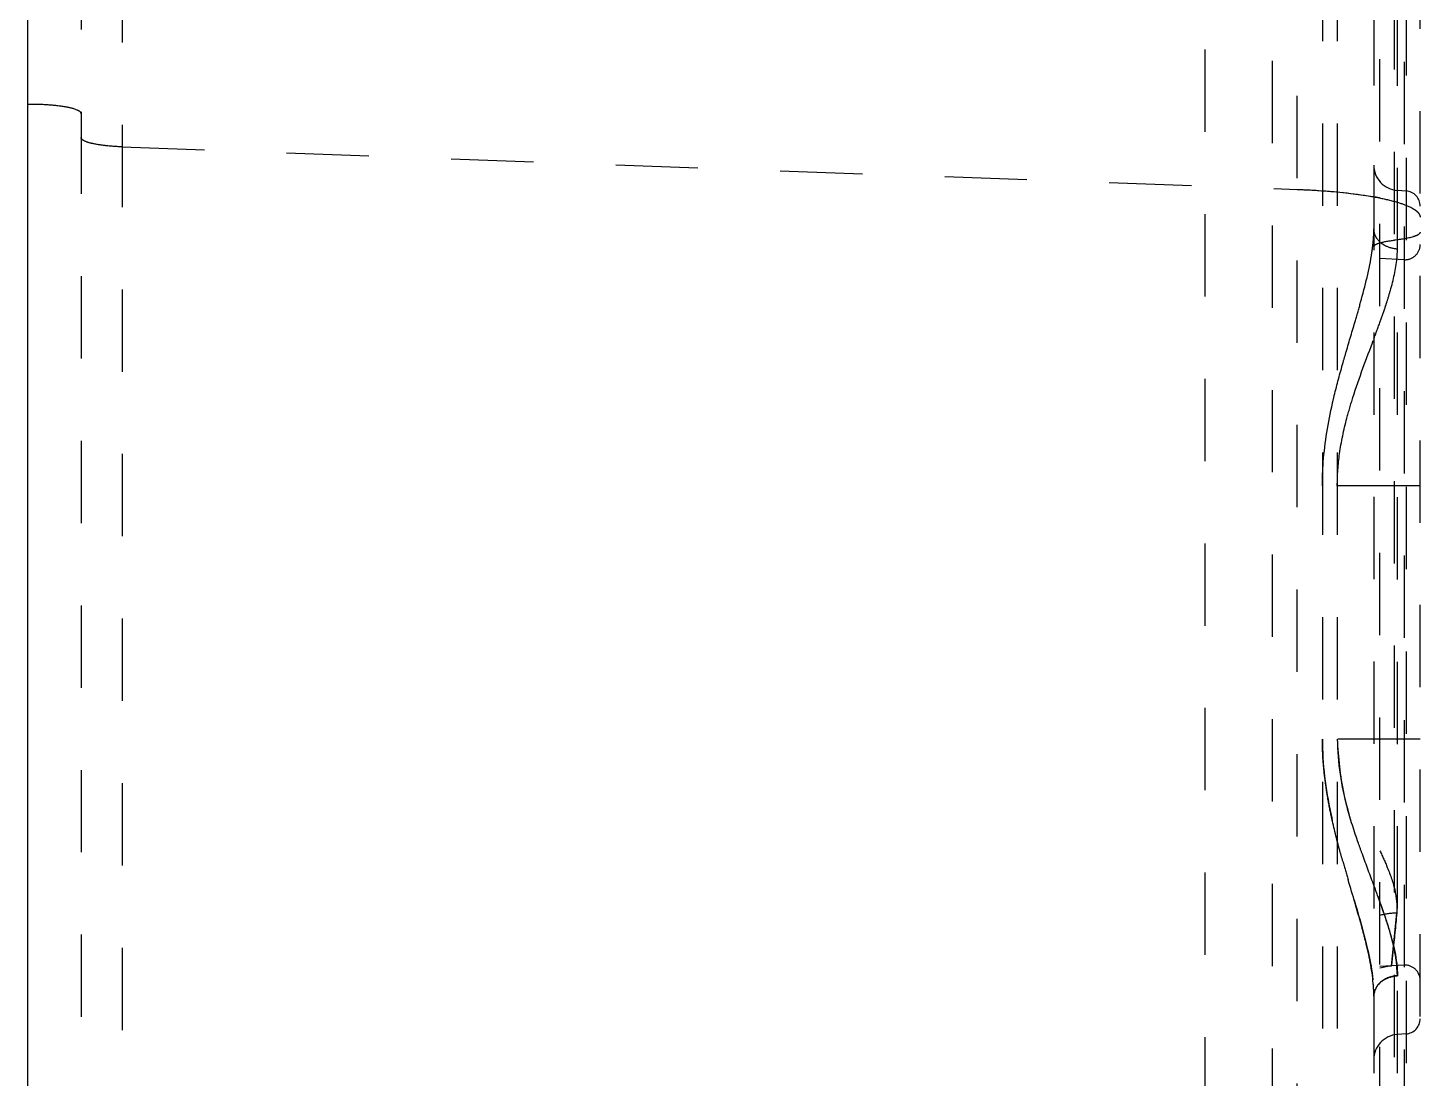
# Model space of a CAD drawing. Header units: millimetres. Extents: x 309 to 11345, y -1340 to 1318.
# Drawn here: x 1437.3 to 1464.93, y -363.14 to -342.29 of the extents above; entities that cross this region are included whole.
import ezdxf

# ---------------------------------------------------------------- set-up
doc = ezdxf.new("R2010")
doc.units = ezdxf.units.MM
doc.header["$LTSCALE"] = 16.335
doc.linetypes.add('HIDDEN', pattern=[0.2, 0.1, -0.1])
doc.layers.get('0').update_dxf_attribs({"linetype": 'CONTINUOUS'})
doc.layers.add('DEFAULT_2', color=8, linetype='HIDDEN')

msp = doc.modelspace()

# ---------------------------------------------------------------- linework, layer by layer
at = {"color": 7, "linetype": 'Continuous'}
msp.add_line((1437.303, -708.458), (1437.303, -218.458), dxfattribs=at)
at = {"layer": 'DEFAULT_2', "color": 8, "linetype": 'HIDDEN'}
for p, q in [((1438.361, -304.753), (1438.361, -383.534)), ((1439.174, -308.281), (1439.174, -383.653)), ((1462.493, -600.102), (1462.493, -312.814)), ((1464.934, -597.141), (1464.934, -315.775)), ((1464.424, -594.681), (1464.424, -318.235)), ((1464.015, -318.935), (1464.015, -593.981)), ((1462.006, -586.34), (1462.006, -324.903)), ((1464.654, -325.271), (1464.654, -587.645)), ((1460.667, -586.117), (1460.667, -326.799)), ((1464.134, -586.306), (1464.134, -326.634)), ((1464.617, -326.634), (1464.617, -586.282)), ((1462.993, -331.122), (1462.993, -441.878)), ((1463.29, -331.122), (1463.29, -441.878)), ((1464.483, -418.582), (1464.483, -335.968)), ((1439.174, -344.656), (1462.493, -345.5)), ((1464.654, -345.532), (1464.483, -345.52)), ((1464.617, -346.895), (1464.134, -346.87)), ((1464.934, -351.383), (1462.993, -351.383)), ((1464.934, -356.411), (1462.993, -356.411)), ((1464.366, -360.912), (1464.471, -359.866)), ((1464.366, -360.912), (1464.471, -359.866)), ((1464.393, -360.64), (1464.366, -360.907)), ((1464.393, -360.64), (1464.366, -360.907)), ((1464.617, -360.899), (1464.134, -360.924)), ((1464.654, -362.262), (1464.483, -362.274))]:
    msp.add_line(p, q, dxfattribs=at)
msp.add_lwpolyline([(1464.134, -360.952), (1464.325, -360.915), (1464.366, -360.912)], dxfattribs=at)
for centre, radius, start, end in [((1437.358, -348.931), 5.119, 86.1394, 90.6262), ((1464.518, -345.018), 0.503, 180, 266), ((1463.014, -351.228), 5.669, 78.4421, 79.5635), ((1464.633, -345.833), 0.302, 0, 86), ((1459.908, -346.149), 4.113, 351.6024, 353.2482), ((1464.633, -346.594), 0.302, 267, 0), ((1436.328, -338.128), 29.555, 339.508, 340.2339), ((1499.072, -348.663), 37.096, 195.9183, 196.5017), ((1797.084, -393.77), 334.337, 174.17986, 174.31315), ((1793.985, -393.462), 331.222, 174.17855, 174.31315), ((1461.543, -361.242), 2.943, 2.5908, 6.3894), ((1461.58, -361.24), 2.906, 2.5762, 5.8971), ((1461.619, -361.235), 2.867, 2.5281, 5.881), ((1464.633, -361.2), 0.302, 0, 93), ((1464.633, -361.961), 0.302, 274, 0), ((1464.518, -362.776), 0.503, 94, 180)]:
    msp.add_arc(centre, radius, start, end, dxfattribs=at)
for points, knots in [([(1438.361, -343.999), (1438.361, -343.962), (1438.226, -343.896), (1438.02, -343.855), (1437.682, -343.816), (1437.436, -343.811), (1437.303, -343.812)], [0, 0, 0, 0, 0.100365, 0.318952, 0.634691, 1, 1, 1, 1]), ([(1439.174, -344.656), (1439.067, -344.652), (1438.873, -344.64), (1438.613, -344.599), (1438.454, -344.56), (1438.361, -344.501), (1438.361, -344.472)], [0, 0, 0, 0, 0.377857, 0.688707, 0.898578, 1, 1, 1, 1]), ([(1462.493, -345.5), (1462.816, -345.511), (1463.405, -345.552), (1464.084, -345.648), (1464.523, -345.763), (1464.757, -345.85), (1464.934, -345.964), (1464.934, -346.051)], [0, 0, 0, 0, 0.378095, 0.688334, 0.807314, 0.898656, 1, 1, 1, 1]), ([(1462.493, -345.5), (1462.636, -345.505), (1463.154, -345.531), (1463.672, -345.584), (1464.041, -345.652)], [0, 0, 0, 0, 0.274952, 1, 1, 1, 1]), ([(1464.15, -345.673), (1464.269, -345.698), (1464.475, -345.747), (1464.676, -345.819), (1464.757, -345.861)], [0, 0, 0, 0, 0.571645, 1, 1, 1, 1]), ([(1464.867, -345.933), (1464.878, -345.942), (1464.91, -345.974), (1464.934, -346.019), (1464.934, -346.051)], [0, 0, 0, 0, 0.300499, 1, 1, 1, 1]), ([(1463.993, -346.633), (1463.997, -346.603), (1464.009, -346.486), (1464.015, -346.37), (1464.015, -346.283)], [0, 0, 0, 0, 0.258899, 1, 1, 1, 1]), ([(1464.081, -346.481), (1464.07, -346.465), (1464.035, -346.405), (1464.015, -346.334), (1464.015, -346.283)], [0, 0, 0, 0, 0.268015, 1, 1, 1, 1]), ([(1464.252, -346.624), (1464.234, -346.615), (1464.169, -346.579), (1464.112, -346.526), (1464.081, -346.481)], [0, 0, 0, 0, 0.261409, 1, 1, 1, 1]), ([(1464.934, -346.346), (1464.934, -346.366), (1464.885, -346.412), (1464.716, -346.469), (1464.55, -346.495), (1464.424, -346.509)], [0, 0, 0, 0, 0.108777, 0.311339, 1, 1, 1, 1]), ([(1463.65, -348.101), (1463.685, -347.981), (1463.813, -347.536), (1463.928, -347.085), (1463.978, -346.75)], [0, 0, 0, 0, 0.269349, 1, 1, 1, 1]), ([(1464.015, -346.639), (1464.015, -346.623), (1464.055, -346.586), (1464.19, -346.54), (1464.323, -346.519), (1464.424, -346.509)], [0, 0, 0, 0, 0.108808, 0.311382, 1, 1, 1, 1]), ([(1464.274, -347.735), (1464.298, -347.659), (1464.385, -347.376), (1464.453, -347.086), (1464.474, -346.871)], [0, 0, 0, 0, 0.269703, 1, 1, 1, 1]), ([(1464.142, -348.123), (1464.176, -348.026), (1464.221, -347.897), (1464.264, -347.767), (1464.274, -347.735)], [0, 0, 0, 0, 0.755679, 1, 1, 1, 1]), ([(1463.405, -348.936), (1463.425, -348.865), (1463.506, -348.586), (1463.589, -348.308), (1463.65, -348.101)], [0, 0, 0, 0, 0.255544, 1, 1, 1, 1]), ([(1463.48, -350.043), (1463.516, -349.905), (1463.673, -349.375), (1463.87, -348.858), (1464.013, -348.475)], [0, 0, 0, 0, 0.259401, 1, 1, 1, 1]), ([(1463.179, -349.818), (1463.195, -349.743), (1463.263, -349.447), (1463.343, -349.154), (1463.405, -348.936)], [0, 0, 0, 0, 0.254402, 1, 1, 1, 1]), ([(1462.993, -351.383), (1462.993, -351.25), (1463.012, -350.724), (1463.095, -350.202), (1463.179, -349.818)], [0, 0, 0, 0, 0.253077, 1, 1, 1, 1]), ([(1462.993, -356.411), (1462.993, -356.906), (1463.12, -357.871), (1463.502, -359.206), (1463.863, -360.391), (1464.015, -361.16), (1464.015, -361.511)], [0, 0, 0, 0, 0.285147, 0.554452, 0.798222, 1, 1, 1, 1]), ([(1462.993, -356.411), (1462.993, -356.906), (1463.12, -357.87), (1463.502, -359.205), (1463.863, -360.391), (1464.015, -361.159), (1464.015, -361.51)], [0, 0, 0, 0, 0.285115, 0.554416, 0.798195, 1, 1, 1, 1]), ([(1462.993, -356.411), (1462.993, -356.906), (1463.12, -357.87), (1463.502, -359.205), (1463.863, -360.391), (1464.015, -361.159), (1464.015, -361.51)], [0, 0, 0, 0, 0.285126, 0.554418, 0.798191, 1, 1, 1, 1]), ([(1463.174, -357.954), (1463.147, -357.829), (1463.047, -357.32), (1462.993, -356.801), (1462.994, -356.411)], [0, 0, 0, 0, 0.246314, 1, 1, 1, 1]), ([(1463.174, -357.954), (1463.147, -357.829), (1463.047, -357.32), (1462.993, -356.801), (1462.994, -356.411)], [0, 0, 0, 0, 0.246315, 1, 1, 1, 1]), ([(1463.174, -357.954), (1463.147, -357.829), (1463.047, -357.32), (1462.993, -356.801), (1462.994, -356.411)], [0, 0, 0, 0, 0.246314, 1, 1, 1, 1]), ([(1463.174, -357.954), (1463.147, -357.829), (1463.048, -357.32), (1462.994, -356.801), (1462.994, -356.411)], [0, 0, 0, 0, 0.24629, 1, 1, 1, 1]), ([(1463.174, -357.954), (1463.147, -357.829), (1463.048, -357.321), (1462.994, -356.801), (1462.994, -356.411)], [0, 0, 0, 0, 0.246289, 1, 1, 1, 1]), ([(1463.29, -356.411), (1463.29, -356.875), (1463.444, -357.779), (1463.891, -359.001), (1464.302, -360.078), (1464.483, -360.787), (1464.483, -361.109)], [0, 0, 0, 0, 0.286105, 0.557552, 0.801085, 1, 1, 1, 1]), ([(1463.417, -357.496), (1463.435, -357.58), (1463.513, -357.909), (1463.619, -358.231), (1463.702, -358.47)], [0, 0, 0, 0, 0.254126, 1, 1, 1, 1]), ([(1463.399, -358.837), (1463.378, -358.765), (1463.297, -358.473), (1463.222, -358.178), (1463.174, -357.954)], [0, 0, 0, 0, 0.245622, 1, 1, 1, 1]), ([(1463.399, -358.837), (1463.378, -358.765), (1463.297, -358.473), (1463.222, -358.178), (1463.174, -357.954)], [0, 0, 0, 0, 0.245623, 1, 1, 1, 1]), ([(1463.399, -358.837), (1463.378, -358.765), (1463.297, -358.473), (1463.223, -358.178), (1463.174, -357.954)], [0, 0, 0, 0, 0.245601, 1, 1, 1, 1]), ([(1463.702, -358.47), (1463.728, -358.543), (1463.83, -358.83), (1463.936, -359.114), (1464.015, -359.326)], [0, 0, 0, 0, 0.256535, 1, 1, 1, 1]), ([(1464.134, -358.632), (1464.189, -358.738), (1464.304, -359), (1464.452, -359.407), (1464.477, -359.721), (1464.47, -359.866)], [0, 0, 0, 0, 0.278887, 0.663869, 1, 1, 1, 1]), ([(1463.853, -360.432), (1463.829, -360.334), (1463.72, -359.921), (1463.597, -359.513), (1463.504, -359.201)], [0, 0, 0, 0, 0.236826, 1, 1, 1, 1]), ([(1464.149, -359.689), (1464.168, -359.743), (1464.241, -359.949), (1464.309, -360.157), (1464.351, -360.313)], [0, 0, 0, 0, 0.259964, 1, 1, 1, 1]), ([(1464.149, -359.689), (1464.168, -359.742), (1464.241, -359.949), (1464.309, -360.157), (1464.351, -360.313)], [0, 0, 0, 0, 0.259957, 1, 1, 1, 1]), ([(1464.35, -360.311), (1464.365, -360.366), (1464.417, -360.574), (1464.455, -360.785), (1464.471, -360.941)], [0, 0, 0, 0, 0.265588, 1, 1, 1, 1]), ([(1464.351, -360.312), (1464.365, -360.367), (1464.417, -360.574), (1464.455, -360.785), (1464.471, -360.941)], [0, 0, 0, 0, 0.26557, 1, 1, 1, 1]), ([(1464.351, -360.313), (1464.366, -360.368), (1464.418, -360.575), (1464.455, -360.785), (1464.471, -360.941)], [0, 0, 0, 0, 0.265557, 1, 1, 1, 1]), ([(1464.351, -360.313), (1464.366, -360.368), (1464.418, -360.574), (1464.455, -360.785), (1464.471, -360.941)], [0, 0, 0, 0, 0.265563, 1, 1, 1, 1]), ([(1464.015, -361.511), (1464.015, -361.428), (1463.996, -361.063), (1463.92, -360.704), (1463.853, -360.43)], [0, 0, 0, 0, 0.227041, 1, 1, 1, 1]), ([(1464.015, -361.51), (1464.015, -361.428), (1463.996, -361.063), (1463.92, -360.705), (1463.853, -360.432)], [0, 0, 0, 0, 0.227097, 1, 1, 1, 1]), ([(1464.483, -361.109), (1464.365, -361.116), (1464.137, -361.188), (1464.015, -361.409), (1464.015, -361.511)], [0, 0, 0, 0, 0.5377, 1, 1, 1, 1]), ([(1464.015, -361.511), (1464.015, -361.49), (1464.026, -361.398), (1464.074, -361.313), (1464.123, -361.262)], [0, 0, 0, 0, 0.230662, 1, 1, 1, 1]), ([(1464.078, -361.317), (1464.068, -361.333), (1464.034, -361.392), (1464.015, -361.46), (1464.015, -361.51)], [0, 0, 0, 0, 0.267689, 1, 1, 1, 1]), ([(1464.078, -361.317), (1464.068, -361.332), (1464.034, -361.391), (1464.015, -361.46), (1464.015, -361.51)], [0, 0, 0, 0, 0.267694, 1, 1, 1, 1]), ([(1464.247, -361.172), (1464.23, -361.181), (1464.165, -361.218), (1464.109, -361.271), (1464.078, -361.317)], [0, 0, 0, 0, 0.261641, 1, 1, 1, 1])]:
    msp.add_open_spline(points, degree=3, knots=knots, dxfattribs=at)
for points in [[(1464.757, -345.861), (1464.782, -345.874), (1464.807, -345.888), (1464.83, -345.905)], [(1464.83, -345.905), (1464.843, -345.913), (1464.855, -345.923), (1464.867, -345.933)], [(1464.483, -346.685), (1464.403, -346.68), (1464.323, -346.659), (1464.252, -346.624)], [(1464.474, -346.871), (1464.48, -346.809), (1464.483, -346.747), (1464.483, -346.685)], [(1463.335, -350.748), (1463.368, -350.51), (1463.418, -350.275), (1463.48, -350.043)], [(1463.29, -351.383), (1463.29, -351.171), (1463.306, -350.958), (1463.335, -350.748)], [(1463.29, -356.411), (1463.306, -356.775), (1463.342, -357.14), (1463.417, -357.496)], [(1464.015, -359.324), (1464.06, -359.446), (1464.105, -359.567), (1464.149, -359.689)], [(1464.015, -359.324), (1464.06, -359.445), (1464.105, -359.567), (1464.149, -359.689)], [(1464.015, -359.325), (1464.06, -359.446), (1464.105, -359.567), (1464.149, -359.689)], [(1464.47, -359.866), (1464.357, -359.867), (1464.243, -359.882), (1464.134, -359.914)], [(1464.47, -359.866), (1464.357, -359.867), (1464.243, -359.882), (1464.134, -359.914)], [(1464.242, -361.175), (1464.316, -361.137), (1464.4, -361.114), (1464.483, -361.109)], [(1464.483, -361.108), (1464.402, -361.113), (1464.32, -361.135), (1464.247, -361.172)], [(1464.483, -361.108), (1464.402, -361.113), (1464.32, -361.135), (1464.247, -361.172)], [(1464.483, -361.108), (1464.402, -361.113), (1464.32, -361.135), (1464.247, -361.172)], [(1464.123, -361.262), (1464.157, -361.227), (1464.198, -361.198), (1464.242, -361.175)]]:
    msp.add_open_spline(points, degree=3, dxfattribs=at)

doc.saveas('drawing.dxf')
